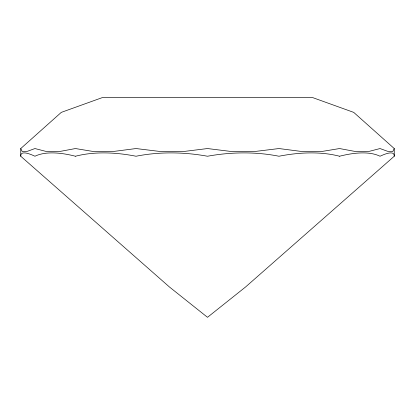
<?xml version="1.0" encoding="UTF-8"?>
<svg xmlns="http://www.w3.org/2000/svg" width="415" height="415" viewBox="0 0 415 415"><rect width="100%" height="100%" fill="white"/><g stroke="black" fill="none" stroke-linecap="round" stroke-linejoin="round"><path stroke-width="0.62" d="M394.25 148.549L392.792 151.553L387.735 151.351L380.036 148.549L369.241 151.351L355.671 151.553L339.553 148.549L321.371 151.553L300.652 151.351L278.968 148.549L256.003 151.351L231.752 151.553L207.5 148.549L183.248 151.553L158.997 151.351L136.032 148.549L114.348 151.351L93.629 151.553L75.447 148.549L59.329 151.553L45.759 151.351L34.964 148.549L27.266 151.351L22.208 151.553L20.75 148.549L61.29 112.372L102.08 97.686L312.92 97.686L353.71 112.372L394.25 148.549L394.25 156.237L245.545 286.998L207.5 317.314L169.455 286.998L20.75 156.237L20.75 148.549M20.755 156.242A135.28 17.617 41.3 0 1 34.959 156.232A135.28 50.168 36.7 0 1 75.447 156.237M75.447 156.237A135.28 75.089 26.5 0 1 136.032 156.237A135.28 88.571 9.9 0 1 207.5 156.237A135.28 88.571 -9.9 0 1 278.968 156.237A135.28 75.089 -26.5 0 1 339.553 156.237M339.553 156.237A135.28 50.168 -36.7 0 1 380.036 156.237A135.28 17.617 -41.3 0 1 394.245 156.242"/></g></svg>
